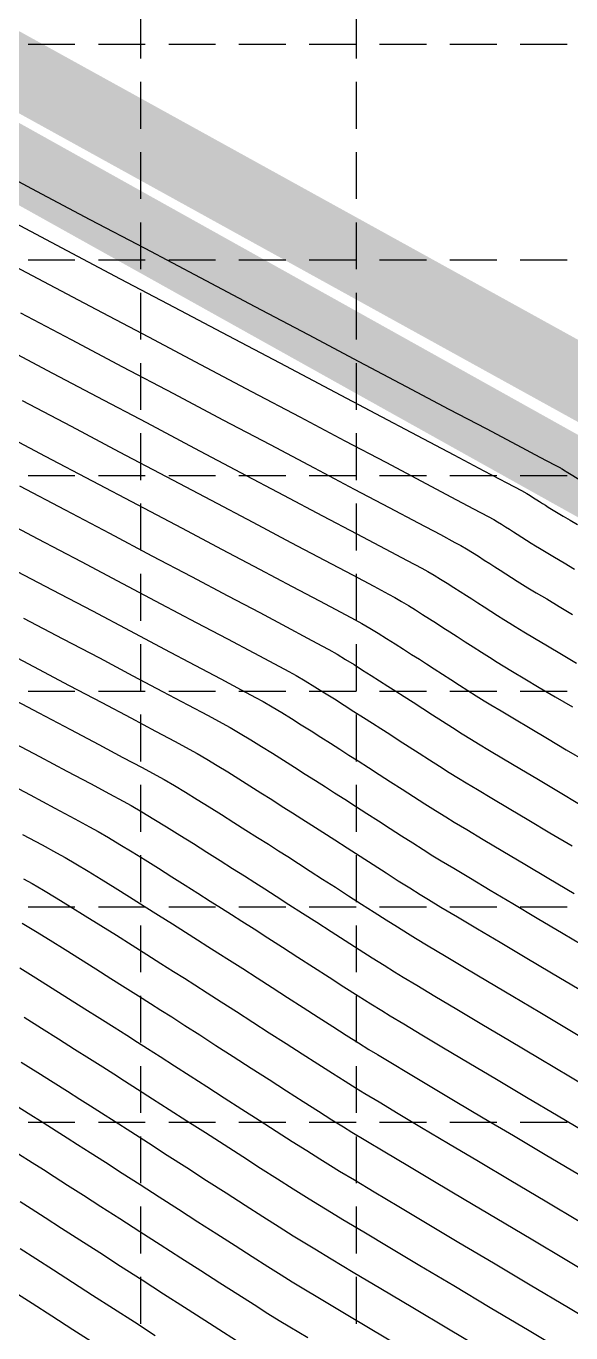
# Model space of a CAD drawing. Header units: feet. Extents: x 2414608 to 4831854, y 6980761 to 13962729.
# Drawn here: x 2415454 to 2415541.1, y 6981142.6 to 6981351.8 of the extents above; entities that cross this region are included whole.
import ezdxf

# ---------------------------------------------------------------- set-up
doc = ezdxf.new("R2010")
doc.units = ezdxf.units.FT
doc.header["$LTSCALE"] = 40
doc.header["$MEASUREMENT"] = 0
doc.linetypes.add('DASHED2', pattern=[0.375, 0.25, -0.125])
doc.linetypes.add('HIDDEN', pattern=[0.375, 0.25, -0.125])
for name, color, linetype in [('E-CNTR-1', 11, 'CONTINUOUS'), ('E-CNTR-5', 13, 'CONTINUOUS'), ('GRID', 254, 'HIDDEN'), ('LIMITS OF DISTURBANCE', 1, 'DASHED2'), ('SILT FENCE', 200, 'CONTINUOUS')]:
    doc.layers.add(name, color=color, linetype=linetype)

msp = doc.modelspace()

# ---------------------------------------------------------------- linework, layer by layer
at = {"layer": 'E-CNTR-1', "color": 43, "flags": 128}
for points, elevation in [([(2415447.51, 6981329.64), (2415455.64, 6981325.34), (2415464.17, 6981320.83), (2415472.94, 6981316.2), (2415481.79, 6981311.52), (2415490.55, 6981306.89), (2415499.08, 6981302.38), (2415507.2, 6981298.09), (2415514.76, 6981294.1), (2415521.59, 6981290.48), (2415527.54, 6981287.34), (2415532.45, 6981284.74), (2415536.15, 6981282.79), (2415538.49, 6981281.55), (2415539.31, 6981281.12), (2415539.41, 6981281.05), (2415539.53, 6981280.98), (2415539.69, 6981280.89), (2415539.89, 6981280.76), (2415540.61, 6981280.33), (2415542.65, 6981279.11)], 961.92), ([(2415448.62, 6981315.16), (2415456.75, 6981310.87), (2415465.1, 6981306.46), (2415473.52, 6981302.01), (2415481.87, 6981297.6), (2415489.99, 6981293.31), (2415497.73, 6981289.22), (2415504.94, 6981285.41), (2415511.48, 6981281.95), (2415517.19, 6981278.93), (2415521.92, 6981276.43), (2415525.53, 6981274.52), (2415527.86, 6981273.28), (2415528.76, 6981272.8), (2415529.38, 6981272.43), (2415530.02, 6981272.04), (2415530.66, 6981271.63), (2415531.3, 6981271.23), (2415531.9, 6981270.84), (2415532.53, 6981270.44), (2415533.24, 6981269.98), (2415533.99, 6981269.5), (2415534.73, 6981269.02), (2415535.43, 6981268.58), (2415536.08, 6981268.19), (2415537.13, 6981267.56), (2415538.48, 6981266.76), (2415540.03, 6981265.84), (2415541.69, 6981264.85)], 958.08), ([(2415453.04, 6981305.88), (2415461.18, 6981301.58), (2415469.39, 6981297.24), (2415477.53, 6981292.95), (2415485.45, 6981288.77), (2415493, 6981284.78), (2415500.04, 6981281.06), (2415506.43, 6981277.68), (2415512.02, 6981274.72), (2415516.66, 6981272.27), (2415520.22, 6981270.38), (2415522.54, 6981269.14), (2415523.49, 6981268.64), (2415524.4, 6981268.1), (2415525.35, 6981267.51), (2415526.31, 6981266.91), (2415527.25, 6981266.31), (2415528.14, 6981265.74), (2415528.91, 6981265.25), (2415529.77, 6981264.69), (2415530.68, 6981264.1), (2415531.61, 6981263.5), (2415532.52, 6981262.92), (2415533.38, 6981262.39), (2415534.21, 6981261.88), (2415535.53, 6981261.09), (2415537.24, 6981260.08), (2415539.22, 6981258.9), (2415541.37, 6981257.62)], 956.16), ([(2415449.33, 6981300.9), (2415457.27, 6981296.71), (2415465.26, 6981292.48), (2415473.19, 6981288.3), (2415480.9, 6981284.22), (2415488.27, 6981280.34), (2415495.14, 6981276.71), (2415501.37, 6981273.41), (2415506.84, 6981270.52), (2415511.4, 6981268.1), (2415514.91, 6981266.24), (2415517.23, 6981265.01), (2415518.22, 6981264.47), (2415519.22, 6981263.88), (2415520.26, 6981263.25), (2415521.32, 6981262.59), (2415522.37, 6981261.92), (2415523.4, 6981261.26), (2415524.38, 6981260.64), (2415525.25, 6981260.08), (2415526.21, 6981259.46), (2415527.23, 6981258.8), (2415528.28, 6981258.12), (2415529.34, 6981257.45), (2415530.36, 6981256.8), (2415531.34, 6981256.19), (2415532.2, 6981255.66), (2415533.55, 6981254.85), (2415535.29, 6981253.81), (2415537.34, 6981252.59), (2415539.61, 6981251.25), (2415542, 6981249.83)], 954.24), ([(2415453.35, 6981291.83), (2415461.14, 6981287.72), (2415468.85, 6981283.65), (2415476.36, 6981279.68), (2415483.54, 6981275.9), (2415490.23, 6981272.36), (2415496.32, 6981269.14), (2415501.67, 6981266.31), (2415506.14, 6981263.94), (2415509.6, 6981262.11), (2415511.91, 6981260.87), (2415512.94, 6981260.31), (2415514.01, 6981259.69), (2415515.12, 6981259.02), (2415516.24, 6981258.32), (2415517.37, 6981257.6), (2415518.49, 6981256.89), (2415519.58, 6981256.19), (2415520.62, 6981255.53), (2415521.71, 6981254.84), (2415522.91, 6981254.07), (2415524.18, 6981253.25), (2415525.48, 6981252.4), (2415526.8, 6981251.56), (2415528.08, 6981250.75), (2415529.29, 6981249.99), (2415530.27, 6981249.4), (2415531.78, 6981248.49), (2415533.74, 6981247.32), (2415536.04, 6981245.94), (2415538.61, 6981244.42), (2415541.34, 6981242.8)], 952.32), ([(2415452.88, 6981278.2), (2415460.18, 6981274.35), (2415467.28, 6981270.6), (2415474.08, 6981267.01), (2415480.43, 6981263.66), (2415486.22, 6981260.6), (2415491.33, 6981257.9), (2415495.62, 6981255.62), (2415498.98, 6981253.83), (2415501.28, 6981252.6), (2415502.4, 6981251.99), (2415503.7, 6981251.23), (2415505.04, 6981250.42), (2415506.41, 6981249.58), (2415507.78, 6981248.71), (2415509.16, 6981247.84), (2415510.51, 6981246.97), (2415511.84, 6981246.13), (2415513.11, 6981245.32), (2415514.42, 6981244.49), (2415515.86, 6981243.56), (2415517.39, 6981242.57), (2415518.97, 6981241.55), (2415520.57, 6981240.52), (2415522.17, 6981239.5), (2415523.72, 6981238.51), (2415525.19, 6981237.59), (2415526.33, 6981236.9), (2415528.06, 6981235.86), (2415530.3, 6981234.52), (2415532.95, 6981232.94), (2415535.93, 6981231.17), (2415539.14, 6981229.26), (2415542.5, 6981227.26)], 948.48), ([(2415448.75, 6981273.44), (2415455.84, 6981269.7), (2415462.74, 6981266.06), (2415469.35, 6981262.57), (2415475.53, 6981259.31), (2415481.17, 6981256.33), (2415486.15, 6981253.69), (2415490.36, 6981251.46), (2415493.67, 6981249.7), (2415495.96, 6981248.47), (2415497.13, 6981247.83), (2415498.61, 6981246.96), (2415500.14, 6981246.04), (2415501.7, 6981245.07), (2415503.27, 6981244.08), (2415504.84, 6981243.09), (2415506.39, 6981242.1), (2415507.9, 6981241.14), (2415509.35, 6981240.22), (2415510.68, 6981239.37), (2415512.12, 6981238.45), (2415513.65, 6981237.46), (2415515.23, 6981236.44), (2415516.85, 6981235.39), (2415518.48, 6981234.34), (2415520.09, 6981233.31), (2415521.65, 6981232.32), (2415523.14, 6981231.4), (2415524.34, 6981230.67), (2415526.15, 6981229.58), (2415528.47, 6981228.19), (2415531.24, 6981226.54), (2415534.35, 6981224.68), (2415537.73, 6981222.67), (2415541.28, 6981220.56)], 946.56), ([(2415451.43, 6981265.09), (2415458.14, 6981261.55), (2415464.57, 6981258.16), (2415470.59, 6981254.98), (2415476.09, 6981252.07), (2415480.96, 6981249.49), (2415485.09, 6981247.3), (2415488.35, 6981245.56), (2415490.65, 6981244.33), (2415491.85, 6981243.67), (2415493.33, 6981242.81), (2415494.85, 6981241.89), (2415496.41, 6981240.93), (2415497.98, 6981239.95), (2415499.55, 6981238.96), (2415501.11, 6981237.97), (2415502.64, 6981236.99), (2415504.14, 6981236.03), (2415505.59, 6981235.11), (2415507.09, 6981234.16), (2415508.72, 6981233.11), (2415510.45, 6981232), (2415512.25, 6981230.83), (2415514.09, 6981229.65), (2415515.92, 6981228.47), (2415517.72, 6981227.32), (2415519.46, 6981226.22), (2415521.09, 6981225.2), (2415522.42, 6981224.39), (2415524.45, 6981223.17), (2415527.08, 6981221.6), (2415530.21, 6981219.73), (2415533.74, 6981217.63), (2415537.57, 6981215.35), (2415541.6, 6981212.95)], 944.64), ([(2415453.56, 6981257.03), (2415459.81, 6981253.73), (2415465.67, 6981250.64), (2415471.04, 6981247.8), (2415475.8, 6981245.28), (2415479.84, 6981243.13), (2415483.06, 6981241.42), (2415485.34, 6981240.19), (2415486.58, 6981239.51), (2415488.2, 6981238.56), (2415489.89, 6981237.55), (2415491.61, 6981236.48), (2415493.37, 6981235.39), (2415495.13, 6981234.28), (2415496.87, 6981233.17), (2415498.59, 6981232.07), (2415500.25, 6981231.02), (2415501.83, 6981230.01), (2415503.31, 6981229.07), (2415504.93, 6981228.04), (2415506.66, 6981226.92), (2415508.46, 6981225.75), (2415510.31, 6981224.56), (2415512.17, 6981223.36), (2415514.01, 6981222.18), (2415515.79, 6981221.04), (2415517.48, 6981219.98), (2415519.04, 6981219), (2415520.36, 6981218.2), (2415522.39, 6981216.98), (2415525.04, 6981215.39), (2415528.2, 6981213.5), (2415531.8, 6981211.36), (2415535.72, 6981209.03), (2415539.87, 6981206.56), (2415544.17, 6981204.01)], 942.72), ([(2415450.44, 6981244.8), (2415455.98, 6981241.87), (2415461.07, 6981239.18), (2415465.59, 6981236.79), (2415469.45, 6981234.74), (2415472.54, 6981233.09), (2415474.77, 6981231.88), (2415476.03, 6981231.19), (2415477.67, 6981230.23), (2415479.44, 6981229.16), (2415481.32, 6981228.02), (2415483.25, 6981226.81), (2415485.22, 6981225.57), (2415487.19, 6981224.33), (2415489.11, 6981223.11), (2415490.97, 6981221.93), (2415492.71, 6981220.82), (2415494.32, 6981219.8), (2415495.82, 6981218.85), (2415497.53, 6981217.75), (2415499.4, 6981216.55), (2415501.38, 6981215.27), (2415503.45, 6981213.94), (2415505.54, 6981212.59), (2415507.62, 6981211.25), (2415509.65, 6981209.95), (2415511.57, 6981208.72), (2415513.35, 6981207.6), (2415514.94, 6981206.61), (2415516.24, 6981205.82), (2415518.25, 6981204.6), (2415520.9, 6981203.02), (2415524.1, 6981201.11), (2415527.76, 6981198.92), (2415531.8, 6981196.52), (2415536.13, 6981193.94), (2415540.67, 6981191.25), (2415545.32, 6981188.48)], 938.88), ([(2415451.14, 6981237.48), (2415456.09, 6981234.87), (2415460.49, 6981232.54), (2415464.26, 6981230.54), (2415467.29, 6981228.92), (2415469.49, 6981227.73), (2415470.76, 6981227.03), (2415472.49, 6981226.02), (2415474.39, 6981224.87), (2415476.42, 6981223.62), (2415478.55, 6981222.3), (2415480.71, 6981220.94), (2415482.87, 6981219.58), (2415484.98, 6981218.24), (2415486.99, 6981216.96), (2415488.87, 6981215.77), (2415490.56, 6981214.7), (2415492.14, 6981213.69), (2415493.98, 6981212.52), (2415496, 6981211.21), (2415498.18, 6981209.81), (2415500.44, 6981208.35), (2415502.73, 6981206.87), (2415505.01, 6981205.41), (2415507.22, 6981203.99), (2415509.31, 6981202.66), (2415511.22, 6981201.46), (2415512.89, 6981200.41), (2415514.27, 6981199.57), (2415516.46, 6981198.26), (2415519.34, 6981196.53), (2415522.84, 6981194.44), (2415526.86, 6981192.04), (2415531.29, 6981189.41), (2415536.04, 6981186.58), (2415541.01, 6981183.62), (2415546.11, 6981180.59)], 936.96), ([(2415449.95, 6981231.17), (2415454.58, 6981228.72), (2415458.56, 6981226.61), (2415461.77, 6981224.89), (2415464.12, 6981223.62), (2415465.49, 6981222.87), (2415467.12, 6981221.91), (2415468.95, 6981220.81), (2415470.92, 6981219.61), (2415472.99, 6981218.32), (2415475.12, 6981216.99), (2415477.27, 6981215.64), (2415479.39, 6981214.29), (2415481.45, 6981212.99), (2415483.4, 6981211.75), (2415485.2, 6981210.61), (2415486.8, 6981209.59), (2415488.46, 6981208.53), (2415490.42, 6981207.28), (2415492.61, 6981205.88), (2415494.96, 6981204.36), (2415497.43, 6981202.77), (2415499.93, 6981201.16), (2415502.41, 6981199.56), (2415504.8, 6981198.03), (2415507.05, 6981196.6), (2415509.08, 6981195.31), (2415510.85, 6981194.21), (2415512.21, 6981193.38), (2415514.37, 6981192.08), (2415517.24, 6981190.36), (2415520.73, 6981188.27), (2415524.75, 6981185.88), (2415529.21, 6981183.22), (2415534.01, 6981180.37), (2415539.06, 6981177.36), (2415544.27, 6981174.27)], 935.04), ([(2415453.38, 6981222.4), (2415456.53, 6981220.72), (2415458.84, 6981219.47), (2415460.21, 6981218.71), (2415461.93, 6981217.7), (2415463.86, 6981216.54), (2415465.98, 6981215.24), (2415468.21, 6981213.86), (2415470.52, 6981212.42), (2415472.84, 6981210.95), (2415475.14, 6981209.5), (2415477.36, 6981208.09), (2415479.45, 6981206.76), (2415481.36, 6981205.55), (2415483.04, 6981204.49), (2415484.63, 6981203.48), (2415486.5, 6981202.28), (2415488.61, 6981200.93), (2415490.89, 6981199.46), (2415493.3, 6981197.91), (2415495.77, 6981196.32), (2415498.25, 6981194.72), (2415500.68, 6981193.16), (2415503, 6981191.67), (2415505.17, 6981190.29), (2415507.12, 6981189.06), (2415508.8, 6981188.01), (2415510.14, 6981187.2), (2415512.28, 6981185.91), (2415515.13, 6981184.2), (2415518.6, 6981182.13), (2415522.61, 6981179.73), (2415527.08, 6981177.07), (2415531.9, 6981174.2), (2415537.01, 6981171.16), (2415542.3, 6981168.02)], 933.12), ([(2415453.31, 6981208.22), (2415455.47, 6981206.9), (2415457.78, 6981205.47), (2415460.19, 6981203.97), (2415462.65, 6981202.43), (2415465.11, 6981200.88), (2415467.51, 6981199.36), (2415469.81, 6981197.9), (2415471.95, 6981196.55), (2415473.87, 6981195.33), (2415475.53, 6981194.28), (2415477.25, 6981193.19), (2415479.34, 6981191.85), (2415481.72, 6981190.32), (2415484.33, 6981188.63), (2415487.1, 6981186.85), (2415489.95, 6981185.02), (2415492.81, 6981183.18), (2415495.6, 6981181.39), (2415498.26, 6981179.68), (2415500.71, 6981178.12), (2415502.88, 6981176.75), (2415504.7, 6981175.62), (2415506.08, 6981174.78), (2415508.32, 6981173.43), (2415511.33, 6981171.63), (2415515.01, 6981169.43), (2415519.28, 6981166.88), (2415524.05, 6981164.03), (2415529.23, 6981160.95), (2415534.73, 6981157.68), (2415540.46, 6981154.27), (2415546.33, 6981150.78)], 929.28), ([(2415452.94, 6981201.05), (2415455.51, 6981199.44), (2415458.14, 6981197.8), (2415460.76, 6981196.14), (2415463.33, 6981194.52), (2415465.77, 6981192.98), (2415468.03, 6981191.54), (2415470.05, 6981190.26), (2415471.77, 6981189.17), (2415473.4, 6981188.14), (2415475.39, 6981186.87), (2415477.67, 6981185.4), (2415480.18, 6981183.79), (2415482.85, 6981182.07), (2415485.63, 6981180.28), (2415488.45, 6981178.46), (2415491.24, 6981176.67), (2415493.95, 6981174.93), (2415496.51, 6981173.29), (2415498.85, 6981171.8), (2415500.92, 6981170.5), (2415502.65, 6981169.42), (2415504.09, 6981168.54), (2415506.46, 6981167.12), (2415509.65, 6981165.21), (2415513.57, 6981162.87), (2415518.12, 6981160.15), (2415523.2, 6981157.12), (2415528.72, 6981153.83), (2415534.58, 6981150.35), (2415540.69, 6981146.71), (2415546.94, 6981142.99)], 927.36), ([(2415453.62, 6981193.17), (2415456.42, 6981191.41), (2415459.14, 6981189.69), (2415461.72, 6981188.05), (2415464.11, 6981186.54), (2415466.23, 6981185.2), (2415468.01, 6981184.07), (2415469.7, 6981182.99), (2415471.79, 6981181.66), (2415474.19, 6981180.12), (2415476.85, 6981178.41), (2415479.69, 6981176.58), (2415482.64, 6981174.68), (2415485.63, 6981172.76), (2415488.6, 6981170.85), (2415491.47, 6981169.01), (2415494.18, 6981167.28), (2415496.65, 6981165.71), (2415498.81, 6981164.34), (2415500.6, 6981163.22), (2415502.11, 6981162.31), (2415504.6, 6981160.81), (2415507.97, 6981158.79), (2415512.12, 6981156.31), (2415516.95, 6981153.43), (2415522.35, 6981150.21), (2415528.21, 6981146.72), (2415534.44, 6981143.01), (2415540.92, 6981139.15)], 925.44), ([(2415453.19, 6981185.97), (2415455.81, 6981184.31), (2415458.29, 6981182.74), (2415460.56, 6981181.3), (2415462.56, 6981180.03), (2415464.25, 6981178.96), (2415466, 6981177.85), (2415468.18, 6981176.46), (2415470.71, 6981174.84), (2415473.51, 6981173.04), (2415476.51, 6981171.1), (2415479.64, 6981169.09), (2415482.81, 6981167.05), (2415485.95, 6981165.03), (2415488.99, 6981163.08), (2415491.84, 6981161.26), (2415494.44, 6981159.61), (2415496.7, 6981158.18), (2415498.55, 6981157.03), (2415500.12, 6981156.07), (2415502.74, 6981154.5), (2415506.29, 6981152.37), (2415510.68, 6981149.75), (2415515.79, 6981146.7), (2415521.5, 6981143.3), (2415527.71, 6981139.6)], 923.52), ([(2415452.76, 6981171.27), (2415454.94, 6981169.89), (2415456.74, 6981168.76), (2415458.45, 6981167.67), (2415460.6, 6981166.29), (2415463.12, 6981164.68), (2415465.93, 6981162.87), (2415468.96, 6981160.92), (2415472.15, 6981158.87), (2415475.41, 6981156.77), (2415478.68, 6981154.67), (2415481.89, 6981152.61), (2415484.96, 6981150.64), (2415487.82, 6981148.81), (2415490.41, 6981147.17), (2415492.64, 6981145.76), (2415494.45, 6981144.63), (2415496.14, 6981143.61), (2415499.01, 6981141.88)], 919.68), ([(2415452.98, 6981163.65), (2415454.74, 6981162.53), (2415456.98, 6981161.1), (2415459.61, 6981159.42), (2415462.55, 6981157.53), (2415465.73, 6981155.48), (2415469.07, 6981153.33), (2415472.5, 6981151.12), (2415475.94, 6981148.91), (2415479.3, 6981146.75), (2415482.52, 6981144.69), (2415485.52, 6981142.78), (2415488.22, 6981141.06)], 917.76), ([(2415453.02, 6981156.13), (2415455.51, 6981154.53), (2415458.32, 6981152.73), (2415461.36, 6981150.77), (2415464.58, 6981148.7), (2415467.91, 6981146.56), (2415471.28, 6981144.39), (2415474.62, 6981142.24)], 915.84), ([(2415451.98, 6981149.28), (2415454.9, 6981147.41), (2415458.08, 6981145.36), (2415461.45, 6981143.2), (2415464.93, 6981140.96)], 913.92)]:
    msp.add_lwpolyline(points, dxfattribs=dict(at, elevation=elevation))
at = {"layer": 'E-CNTR-5', "color": 7, "flags": 128}
for points, elevation in [([(2415452.13, 6981320.25), (2415460.46, 6981315.85), (2415469.02, 6981311.33), (2415477.65, 6981306.77), (2415486.21, 6981302.25), (2415494.53, 6981297.85), (2415502.46, 6981293.66), (2415509.84, 6981289.75), (2415516.53, 6981286.22), (2415522.36, 6981283.14), (2415527.18, 6981280.59), (2415530.84, 6981278.65), (2415533.18, 6981277.42), (2415534.04, 6981276.96), (2415534.57, 6981276.63), (2415535.13, 6981276.29), (2415535.66, 6981275.95), (2415536.07, 6981275.68), (2415536.54, 6981275.38), (2415537.03, 6981275.07), (2415537.48, 6981274.78), (2415537.98, 6981274.48), (2415538.81, 6981273.99), (2415539.86, 6981273.36), (2415541, 6981272.68), (2415542.13, 6981272.01)], 960), ([(2415449.43, 6981286.96), (2415457.01, 6981282.96), (2415464.52, 6981279), (2415471.82, 6981275.14), (2415478.81, 6981271.45), (2415485.33, 6981268.01), (2415491.27, 6981264.87), (2415496.5, 6981262.1), (2415500.88, 6981259.78), (2415504.29, 6981257.97), (2415506.6, 6981256.74), (2415507.67, 6981256.15), (2415508.95, 6981255.4), (2415510.27, 6981254.6), (2415511.62, 6981253.76), (2415512.97, 6981252.91), (2415514.31, 6981252.05), (2415515.61, 6981251.22), (2415516.87, 6981250.43), (2415518, 6981249.71), (2415519.23, 6981248.91), (2415520.54, 6981248.07), (2415521.9, 6981247.19), (2415523.28, 6981246.3), (2415524.64, 6981245.42), (2415525.97, 6981244.58), (2415527.24, 6981243.79), (2415528.31, 6981243.14), (2415529.94, 6981242.16), (2415532.06, 6981240.89), (2415534.57, 6981239.4), (2415537.36, 6981237.74), (2415540.36, 6981235.95), (2415543.47, 6981234.11)], 950.4), ([(2415449.05, 6981252.47), (2415455.12, 6981249.27), (2415460.83, 6981246.25), (2415466.05, 6981243.49), (2415470.69, 6981241.04), (2415474.64, 6981238.94), (2415477.8, 6981237.25), (2415480.06, 6981236.04), (2415481.31, 6981235.35), (2415482.85, 6981234.44), (2415484.5, 6981233.46), (2415486.21, 6981232.41), (2415487.96, 6981231.32), (2415489.74, 6981230.2), (2415491.51, 6981229.08), (2415493.25, 6981227.97), (2415494.94, 6981226.89), (2415496.56, 6981225.86), (2415498.08, 6981224.9), (2415499.65, 6981223.91), (2415501.41, 6981222.78), (2415503.32, 6981221.55), (2415505.33, 6981220.25), (2415507.4, 6981218.91), (2415509.48, 6981217.57), (2415511.53, 6981216.26), (2415513.49, 6981215), (2415515.33, 6981213.84), (2415516.99, 6981212.8), (2415518.3, 6981212.01), (2415520.32, 6981210.79), (2415522.97, 6981209.21), (2415526.15, 6981207.31), (2415529.78, 6981205.14), (2415533.76, 6981202.77), (2415538.01, 6981200.25), (2415542.44, 6981197.62)], 940.8), ([(2415453.56, 6981215.31), (2415454.94, 6981214.54), (2415456.73, 6981213.5), (2415458.78, 6981212.26), (2415461.03, 6981210.88), (2415463.43, 6981209.4), (2415465.91, 6981207.84), (2415468.42, 6981206.27), (2415470.9, 6981204.7), (2415473.28, 6981203.19), (2415475.51, 6981201.77), (2415477.53, 6981200.49), (2415479.29, 6981199.38), (2415480.94, 6981198.33), (2415482.92, 6981197.07), (2415485.16, 6981195.62), (2415487.61, 6981194.05), (2415490.2, 6981192.38), (2415492.86, 6981190.67), (2415495.53, 6981188.95), (2415498.14, 6981187.27), (2415500.63, 6981185.68), (2415502.94, 6981184.21), (2415505, 6981182.91), (2415506.75, 6981181.82), (2415508.16, 6981180.96), (2415510.43, 6981179.59), (2415513.48, 6981177.76), (2415517.21, 6981175.53), (2415521.52, 6981172.96), (2415526.32, 6981170.1), (2415531.51, 6981167.01), (2415537, 6981163.75), (2415542.69, 6981160.36)], 931.2), ([(2415451.67, 6981179.44), (2415454.28, 6981177.8), (2415456.66, 6981176.29), (2415458.75, 6981174.96), (2415460.5, 6981173.86), (2415462.16, 6981172.8), (2415464.22, 6981171.48), (2415466.63, 6981169.94), (2415469.31, 6981168.22), (2415472.19, 6981166.36), (2415475.22, 6981164.42), (2415478.32, 6981162.42), (2415481.42, 6981160.42), (2415484.47, 6981158.47), (2415487.39, 6981156.6), (2415490.12, 6981154.85), (2415492.6, 6981153.28), (2415494.74, 6981151.92), (2415496.5, 6981150.83), (2415498.13, 6981149.84), (2415500.87, 6981148.19), (2415504.62, 6981145.95), (2415509.24, 6981143.18), (2415514.63, 6981139.97)], 921.6)]:
    msp.add_lwpolyline(points, dxfattribs=dict(at, elevation=elevation))
at = {"layer": 'GRID', "color": 8, "linetype": 'HIDDEN', "ltscale": 0.75}
for p, q in [((2415472.26, 6982107.84), (2415472.26, 6980900.19)), ((2415506.76, 6982107.84), (2415506.76, 6980900.19)), ((2414644.26, 6981348.84), (2416783.26, 6981348.84)), ((2414644.26, 6981314.34), (2416783.26, 6981314.34)), ((2414644.26, 6981279.84), (2416783.26, 6981279.84)), ((2414644.26, 6981245.34), (2416783.26, 6981245.34)), ((2414644.26, 6981210.84), (2416783.26, 6981210.84)), ((2414644.26, 6981176.34), (2416783.26, 6981176.34))]:
    msp.add_line(p, q, dxfattribs=at)
at = {"layer": 'LIMITS OF DISTURBANCE', "ltscale": 1.5, "const_width": 11.52}
msp.add_lwpolyline([(2416130.33, 6982019.74), (2416140.44, 6981686.15), (2416008.9, 6981661.22), (2415965.95, 6981329.21), (2415873.08, 6981166.79), (2415838.02, 6981151.86), (2415672.55, 6981206.99), (2415407, 6981355.26), (2415384.47, 6981419.67), (2415483.43, 6981850.46), (2415534.9, 6981892.01), (2415702.91, 6981868.04), (2415736.83, 6981937.52), (2415853.63, 6981868.27), (2415901.14, 6981949.39), (2415988.24, 6981998.85), (2416061.49, 6982014.68)], close=True, dxfattribs=at)
at = {"layer": 'SILT FENCE', "const_width": 11.52}
msp.add_lwpolyline([(2415986.9, 6981795.37), (2415979.13, 6981770.01), (2415994.15, 6981658.73), (2415954.17, 6981333.08), (2415861.98, 6981175.74), (2415835.06, 6981165.91), (2415676.06, 6981221.06), (2415416.74, 6981364.31), (2415398.4, 6981423.54), (2415496.1, 6981844.48), (2415540.46, 6981878.76), (2415708.91, 6981852.05), (2415745.42, 6981916.28), (2415852.18, 6981855.36)], dxfattribs=at)

doc.saveas('drawing.dxf')
